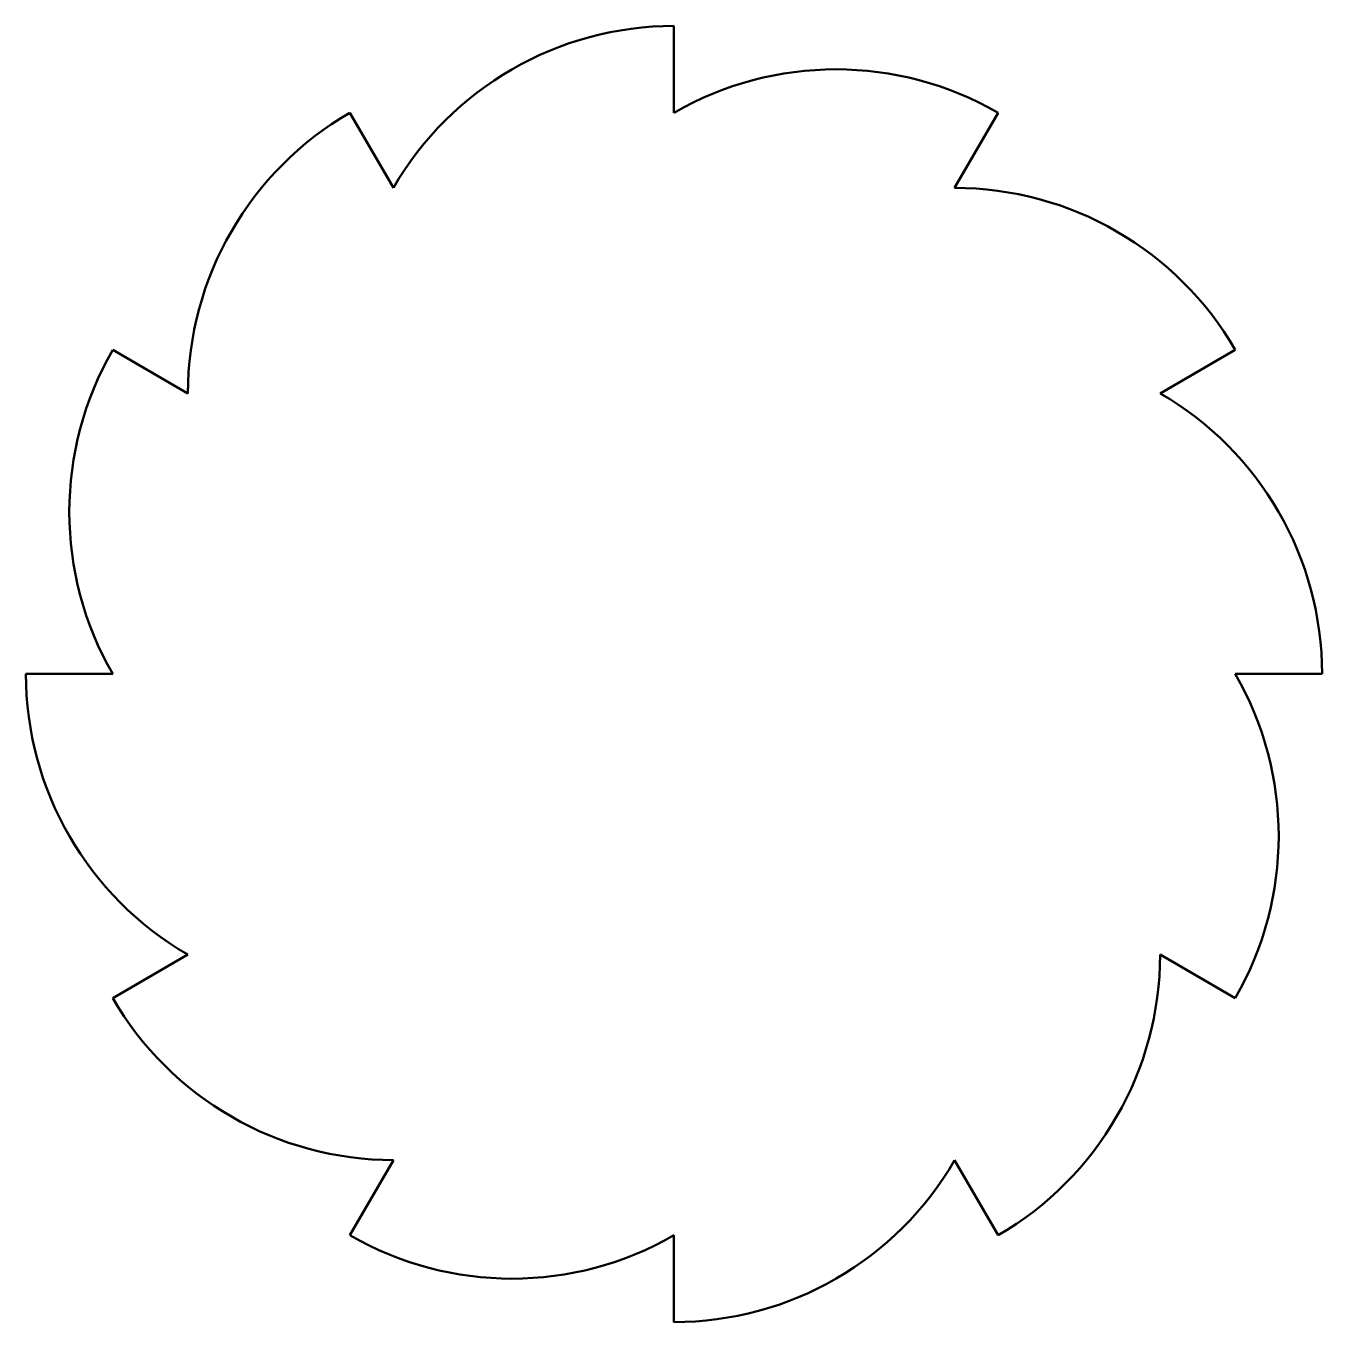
# Model space of a CAD drawing. Extents: x 10 to 340, y 10 to 340.
import ezdxf

# ---------------------------------------------------------------- set-up
doc = ezdxf.new("R2010")
doc.units = 0
doc.header["$LTSCALE"] = 0.35
doc.layers.add('1', color=7, linetype='CONTINUOUS', lineweight=50)

msp = doc.modelspace()

# ---------------------------------------------------------------- linework, layer by layer
at = {"layer": '1'}
for p, q in [((175, 340), (175, 317.89)), ((175, 340), (175, 317.89)), ((92.5, 317.89), (103.55, 298.75)), ((92.5, 317.89), (103.55, 298.75)), ((257.5, 317.89), (246.45, 298.75)), ((257.5, 317.89), (246.45, 298.75)), ((32.11, 257.5), (51.25, 246.45)), ((32.11, 257.5), (51.25, 246.45)), ((317.89, 257.5), (298.75, 246.45)), ((317.89, 257.5), (298.75, 246.45)), ((10, 175), (32.11, 175)), ((10, 175), (32.11, 175)), ((340, 175), (317.89, 175)), ((340, 175), (317.89, 175)), ((32.11, 92.5), (51.25, 103.55)), ((32.11, 92.5), (51.25, 103.55)), ((298.75, 103.55), (317.89, 92.5)), ((92.5, 32.11), (103.55, 51.25)), ((257.5, 32.11), (246.45, 51.25)), ((257.5, 32.11), (246.45, 51.25)), ((175, 10), (175, 32.11)), ((175, 10), (175, 32.11))]:
    msp.add_line(p, q, dxfattribs=at)
for centre, start, end in [((175, 257.5), 90, 150), ((216.25, 246.45), 60, 120), ((133.75, 246.45), 120, 180), ((246.45, 216.25), 30, 90), ((103.55, 216.25), 150, 210), ((257.5, 175), 0, 60), ((92.5, 175), 180, 240), ((246.45, 133.75), 330, 30), ((216.25, 103.55), 300, 360), ((103.55, 133.75), 210, 270), ((175, 92.5), 270, 330), ((133.75, 103.55), 240, 300)]:
    msp.add_arc(centre, 82.5, start, end, dxfattribs=at)

doc.saveas('drawing.dxf')
